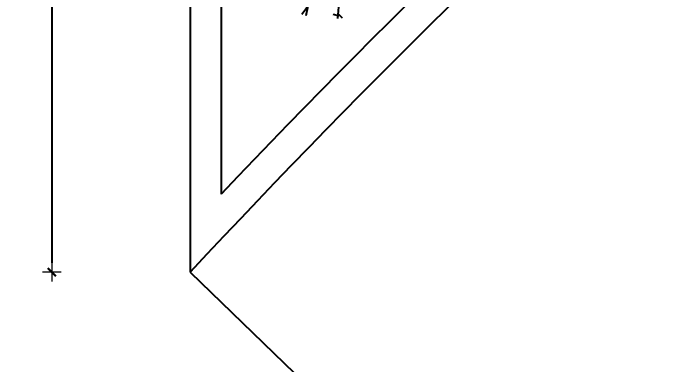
# Model space of a CAD drawing. Header units: millimetres. Extents: x 1904 to 2142, y -1319 to -1235.
# Drawn here: x 2103.32 to 2108.202, y -1311.138 to -1308.507 of the extents above; entities that cross this region are included whole.
import ezdxf

# ---------------------------------------------------------------- set-up
doc = ezdxf.new("R2010")
doc.units = ezdxf.units.MM
doc.header["$LTSCALE"] = 30
doc.layers.get('Defpoints').update_dxf_attribs({"linetype": 'CONTINUOUS'})
doc.layers.add('arquitetura', color=8, linetype='CONTINUOUS')
doc.layers.add('E-Pen-C', color=4, linetype='CONTINUOUS', lineweight=15)
doc.layers.add('E-Pen-G', color=3, linetype='CONTINUOUS', lineweight=30)
doc.styles.add('F2', font='ARIALN.TTF')
doc.dimstyles.new('DIMENSION-1', dxfattribs={"dimtxt": 0.145, "dimasz": 0.07, "dimexe": 1, "dimexo": 0, "dimgap": 0.12, "dimtad": 1, "dimzin": 7, "dimdsep": 46, "dimtxsty": 'F2', "dimblk1": 'TRACO', "dimblk2": 'TRACO', "dimsah": 1, "dimcen": 1, "dimse1": 1, "dimse2": 1, "dimclrd": 4, "dimclre": 256, "dimclrt": 4, "dimadec": 8, "dimazin": 0, "dimtfac": 1, "dimtix": 1, "dimtmove": 2, "dimatfit": 3, "dimldrblk": 'TRACO', "dimfxl": 1, "dimtolj": 1, "dimtzin": 0, "dimarcsym": 0})

# ---------------------------------------------------------------- blocks, each defined once
blk = doc.blocks.new('TRACO')
at = {"layer": 'E-Pen-C'}
for p, q in [((0, 1), (0, -1)), ((-1, 0), (1, 0))]:
    blk.add_line(p, q, dxfattribs=at)
at = {"layer": 'E-Pen-G'}
blk.add_line((-0.424, -0.424), (0.424, 0.424), dxfattribs=at)
blk = doc.blocks.new('*D144')
at = {"layer": 'arquitetura', "color": 4, "linetype": 'Continuous', "lineweight": -2}
blk.add_line((2103.6096, -1244.2067), (2103.6096, -1310.3693), dxfattribs=at)
at = {"layer": 'Defpoints', "color": 0, "linetype": 'Continuous'}
for p in [(2104.6429, -1244.1367), (2103.6096, -1310.4393), (2104.6429, -1310.4393)]:
    blk.add_point(p, dxfattribs=at)
at = {"layer": 'arquitetura', "color": 4, "linetype": 'Continuous', "lineweight": -2, "xscale": 0.07, "yscale": 0.07, "zscale": 0.07}
for p, rotation in [((2103.6096, -1244.1367), 90), ((2103.6096, -1310.4393), 270)]:
    blk.add_blockref('TRACO', p, dxfattribs=dict(at, rotation=rotation))
at = {"layer": 'arquitetura', "color": 4, "linetype": 'Continuous', "insert": (2103.4156, -1277.288), "char_height": 0.145, "attachment_point": 5, "rotation": 90, "style": 'F2'}
blk.add_mtext('\\A1;43.05', dxfattribs=at)

msp = doc.modelspace()

# ---------------------------------------------------------------- linework, layer by layer
at = {"layer": 'arquitetura', "linetype": 'Continuous'}
msp.add_line((2104.6429, -1244.1367), (2104.6429, -1310.4393), dxfattribs=at)
at = {"layer": 'arquitetura'}
for p, q in [((2104.8739, -1252.0686), (2104.8739, -1309.8567)), ((2105.5202, -1308.4551), (2105.5062, -1308.5272)), ((2105.749, -1308.5146), (2105.7786, -1308.5426)), ((2105.7478, -1308.5267), (2105.7113, -1308.5174)), ((2104.6429, -1310.4393), (2108.2024, -1313.8786))]:
    msp.add_line(p, q, dxfattribs=at)
at = {"layer": 'arquitetura', "linetype": 'Continuous'}
for radius, start, end in [(62.1848, 115.347898, 136.468976), (61.9538, 115.361962, 137.006754)]:
    msp.add_arc((2149.958, -1352.6863), radius, start, end, dxfattribs=at)
at = {"layer": 'arquitetura'}
for centre, radius, start, end in [((2105.0087, -1308.4462), 0.7434, 352.1456, 27.6975), ((2104.8206, -1307.9807), 0.8453, 320.8338, 346.9381)]:
    msp.add_arc(centre, radius, start, end, dxfattribs=at)

# ---------------------------------------------------------------- dimensions: what is measured, and where the dimension line sits
at = {"layer": 'arquitetura', "linetype": 'Continuous'}
dim = msp.add_linear_dim(base=(2103.6096, -1310.4393), p1=(2104.6429, -1244.1367), p2=(2104.6429, -1310.4393), angle=90, text='43.05', dimstyle='DIMENSION-1', override={"dimadec": 0, "dimfxl": 0.04}, dxfattribs=at)
dim.commit()
dim.dimension.update_dxf_attribs({"geometry": '*D144', "text_midpoint": (2103.4156, -1277.288)})

doc.saveas('drawing.dxf')
